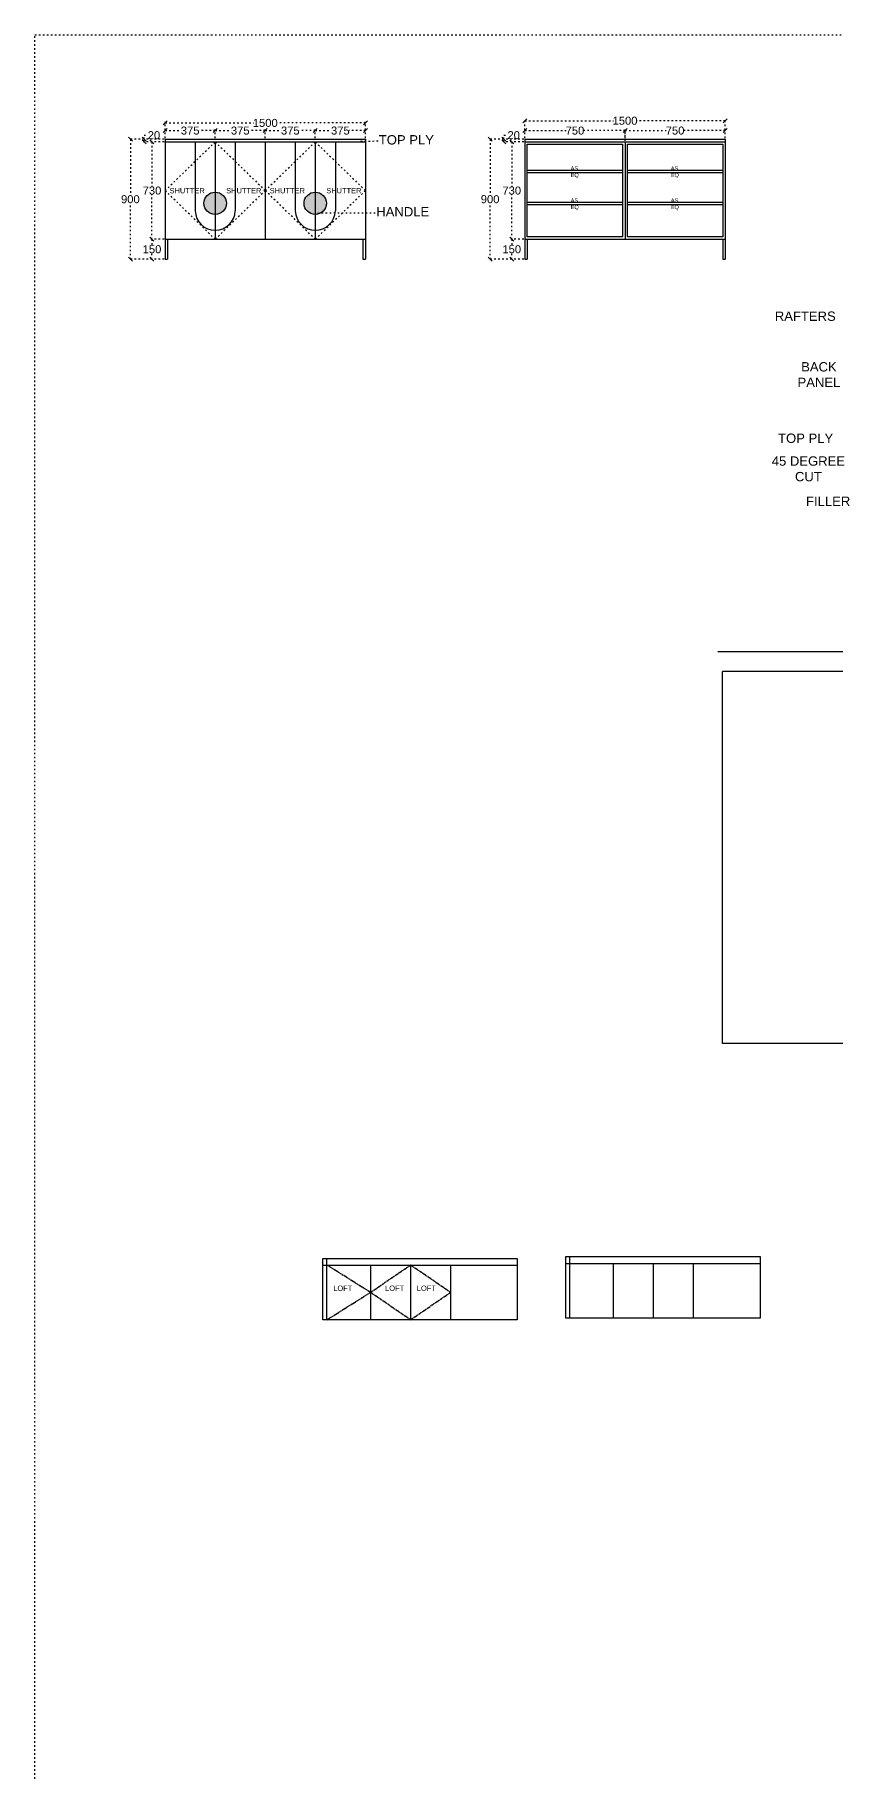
# Model space of a CAD drawing. Header units: millimetres. Extents: x 220712 to 1505573, y -354410 to 241923.
# Drawn here: x 308580 to 314576, y 84999 to 98031 of the extents above; entities that cross this region are included whole.
import ezdxf

# ---------------------------------------------------------------- set-up
doc = ezdxf.new("R2010")
doc.units = ezdxf.units.MM
doc.header["$MEASUREMENT"] = 0
doc.linetypes.add('ACAD_ISO02W100', pattern=[15, 12, -3])
doc.linetypes.add('ACAD_ISO03W100', pattern=[30, 12, -18])
doc.layers.add('Walls', color=253, linetype='Continuous')
doc.layers.add('Words', color=7, linetype='Continuous')
doc.styles.get("Standard").update_dxf_attribs({"font": 'arial.ttf'})
doc.dimstyles.new('ISO-25', dxfattribs={"dimtxt": 70, "dimasz": 15, "dimexe": 1.25, "dimexo": 0.625, "dimtad": 1, "dimdec": 0, "dimtxsty": 'Standard', "dimblk": 'ARCHTICK', "dimcen": 0, "dimdle": 11, "dimclrd": 1, "dimclre": 1, "dimclrt": 1, "dimadec": 0, "dimazin": 0, "dimtfac": 1, "dimtdec": 0, "dimtmove": 0, "dimatfit": 3, "dimfxl": 1, "dimarcsym": 0})
doc.dimstyles.get("Standard").update_dxf_attribs({"dimtxt": 60, "dimasz": 30, "dimexe": 7.75, "dimexo": 8.13, "dimgap": 0.63, "dimtad": 0, "dimtih": 1, "dimtoh": 1, "dimdec": 0, "dimzin": 0, "dimtxsty": 'Standard', "dimblk": 'OBLIQUE', "dimcen": 2.25, "dimclrd": 1, "dimclre": 1, "dimclrt": 1, "dimadec": 0, "dimazin": 0, "dimtfac": 1, "dimtdec": 0, "dimtofl": 0, "dimtmove": 0, "dimatfit": 3, "dimfxl": 1, "dimtolj": 1, "dimtzin": 0, "dimlwd": 30, "dimarcsym": 0})

# ---------------------------------------------------------------- blocks, each defined once
blk = doc.blocks.new('_Oblique')
at = {"color": 0, "linetype": 'ByBlock', "lineweight": -2}
blk.add_line((-0.5, -0.5), (0.5, 0.5), dxfattribs=at)
blk = doc.blocks.new('*D2434')
at = {"layer": 'Defpoints', "color": 0, "linetype": 'ACAD_ISO03W100', "lineweight": -2, "transparency": 16777216}
for p in [(311056.5, 97370), (309556.5, 97248), (311056.5, 97248)]:
    blk.add_point(p, dxfattribs=at)
at = {"layer": 'Walls', "color": 1, "linetype": 'ACAD_ISO03W100', "lineweight": -2, "transparency": 16777216}
for p, q in [((309556.5, 97256.13), (309556.5, 97377.75)), ((311056.5, 97256.13), (311056.5, 97377.75))]:
    blk.add_line(p, q, dxfattribs=at)
at = {"layer": 'Walls', "color": 1, "linetype": 'ACAD_ISO03W100', "lineweight": 30, "transparency": 16777216}
for p, q in [((309556.5, 97370), (310219.2056070942, 97370)), ((311056.5, 97370), (310393.7943929058, 97370))]:
    blk.add_line(p, q, dxfattribs=at)
at = {"layer": 'Walls', "color": 1, "linetype": 'ACAD_ISO03W100', "lineweight": 30, "transparency": 16777216, "xscale": 30, "yscale": 30, "zscale": 30, "rotation": 180}
blk.add_blockref('_Oblique', (309556.5, 97370), dxfattribs=at)
at = {"layer": 'Walls', "color": 1, "linetype": 'ACAD_ISO03W100', "lineweight": 30, "transparency": 16777216, "xscale": 30, "yscale": 30, "zscale": 30}
blk.add_blockref('_Oblique', (311056.5, 97370), dxfattribs=at)
at = {"layer": 'Walls', "color": 1, "linetype": 'ACAD_ISO03W100', "lineweight": -2, "transparency": 16777216, "insert": (310306.5, 97370), "char_height": 60, "attachment_point": 5}
blk.add_mtext('\\A1;1500', dxfattribs=at)
blk = doc.blocks.new('*D2435')
at = {"layer": 'Defpoints', "color": 0, "linetype": 'ACAD_ISO03W100', "lineweight": -2, "transparency": 16777216}
for p in [(309556.5, 97312.5), (309556.5, 97248), (309931.5, 97248)]:
    blk.add_point(p, dxfattribs=at)
at = {"layer": 'Walls', "color": 1, "linetype": 'ACAD_ISO03W100', "lineweight": -2, "transparency": 16777216}
for p, q in [((309556.5, 97256.13), (309556.5, 97320.25)), ((309931.5, 97256.13), (309931.5, 97320.25))]:
    blk.add_line(p, q, dxfattribs=at)
at = {"layer": 'Walls', "color": 1, "linetype": 'ACAD_ISO03W100', "lineweight": 30, "transparency": 16777216}
for p, q in [((309556.5, 97312.5), (309676.8829604366, 97312.5)), ((309931.5, 97312.5), (309811.1170395634, 97312.5))]:
    blk.add_line(p, q, dxfattribs=at)
at = {"layer": 'Walls', "color": 1, "linetype": 'ACAD_ISO03W100', "lineweight": 30, "transparency": 16777216, "xscale": 30, "yscale": 30, "zscale": 30, "rotation": 180}
blk.add_blockref('_Oblique', (309556.5, 97312.5), dxfattribs=at)
at = {"layer": 'Walls', "color": 1, "linetype": 'ACAD_ISO03W100', "lineweight": 30, "transparency": 16777216, "xscale": 30, "yscale": 30, "zscale": 30}
blk.add_blockref('_Oblique', (309931.5, 97312.5), dxfattribs=at)
at = {"layer": 'Walls', "color": 1, "linetype": 'ACAD_ISO03W100', "lineweight": -2, "transparency": 16777216, "insert": (309744, 97312.5), "char_height": 60, "attachment_point": 5}
blk.add_mtext('\\A1;375', dxfattribs=at)
blk = doc.blocks.new('*D2436')
at = {"layer": 'Defpoints', "color": 0, "linetype": 'ACAD_ISO03W100', "lineweight": -2, "transparency": 16777216}
for p in [(309931.5, 97248), (310306.5, 97312.5), (310306.5, 97248)]:
    blk.add_point(p, dxfattribs=at)
at = {"layer": 'Walls', "color": 1, "linetype": 'ACAD_ISO03W100', "lineweight": -2, "transparency": 16777216}
for p, q in [((309931.5, 97256.13), (309931.5, 97320.25)), ((310306.5, 97256.13), (310306.5, 97320.25))]:
    blk.add_line(p, q, dxfattribs=at)
at = {"layer": 'Walls', "color": 1, "linetype": 'ACAD_ISO03W100', "lineweight": 30, "transparency": 16777216}
for p, q in [((309931.5, 97312.5), (310051.8829604366, 97312.5)), ((310306.5, 97312.5), (310186.1170395634, 97312.5))]:
    blk.add_line(p, q, dxfattribs=at)
at = {"layer": 'Walls', "color": 1, "linetype": 'ACAD_ISO03W100', "lineweight": 30, "transparency": 16777216, "xscale": 30, "yscale": 30, "zscale": 30, "rotation": 180}
blk.add_blockref('_Oblique', (309931.5, 97312.5), dxfattribs=at)
at = {"layer": 'Walls', "color": 1, "linetype": 'ACAD_ISO03W100', "lineweight": 30, "transparency": 16777216, "xscale": 30, "yscale": 30, "zscale": 30}
blk.add_blockref('_Oblique', (310306.5, 97312.5), dxfattribs=at)
at = {"layer": 'Walls', "color": 1, "linetype": 'ACAD_ISO03W100', "lineweight": -2, "transparency": 16777216, "insert": (310119, 97312.5), "char_height": 60, "attachment_point": 5}
blk.add_mtext('\\A1;375', dxfattribs=at)
blk = doc.blocks.new('*D2437')
at = {"layer": 'Defpoints', "color": 0, "linetype": 'ACAD_ISO03W100', "lineweight": -2, "transparency": 16777216}
for p in [(310306.5, 97248), (310681.5, 97312.5), (310681.5, 97248)]:
    blk.add_point(p, dxfattribs=at)
at = {"layer": 'Walls', "color": 1, "linetype": 'ACAD_ISO03W100', "lineweight": -2, "transparency": 16777216}
for p, q in [((310306.5, 97256.13), (310306.5, 97320.25)), ((310681.5, 97256.13), (310681.5, 97320.25))]:
    blk.add_line(p, q, dxfattribs=at)
at = {"layer": 'Walls', "color": 1, "linetype": 'ACAD_ISO03W100', "lineweight": 30, "transparency": 16777216}
for p, q in [((310306.5, 97312.5), (310426.8829604366, 97312.5)), ((310681.5, 97312.5), (310561.1170395634, 97312.5))]:
    blk.add_line(p, q, dxfattribs=at)
at = {"layer": 'Walls', "color": 1, "linetype": 'ACAD_ISO03W100', "lineweight": 30, "transparency": 16777216, "xscale": 30, "yscale": 30, "zscale": 30, "rotation": 180}
blk.add_blockref('_Oblique', (310306.5, 97312.5), dxfattribs=at)
at = {"layer": 'Walls', "color": 1, "linetype": 'ACAD_ISO03W100', "lineweight": 30, "transparency": 16777216, "xscale": 30, "yscale": 30, "zscale": 30}
blk.add_blockref('_Oblique', (310681.5, 97312.5), dxfattribs=at)
at = {"layer": 'Walls', "color": 1, "linetype": 'ACAD_ISO03W100', "lineweight": -2, "transparency": 16777216, "insert": (310494, 97312.5), "char_height": 60, "attachment_point": 5}
blk.add_mtext('\\A1;375', dxfattribs=at)
blk = doc.blocks.new('*D2438')
at = {"layer": 'Defpoints', "color": 0, "linetype": 'ACAD_ISO03W100', "lineweight": -2, "transparency": 16777216}
for p in [(310681.5, 97248), (311056.5, 97312.5), (311056.5, 97248)]:
    blk.add_point(p, dxfattribs=at)
at = {"layer": 'Walls', "color": 1, "linetype": 'ACAD_ISO03W100', "lineweight": -2, "transparency": 16777216}
for p, q in [((310681.5, 97256.13), (310681.5, 97320.25)), ((311056.5, 97256.13), (311056.5, 97320.25))]:
    blk.add_line(p, q, dxfattribs=at)
at = {"layer": 'Walls', "color": 1, "linetype": 'ACAD_ISO03W100', "lineweight": 30, "transparency": 16777216}
for p, q in [((310681.5, 97312.5), (310801.8829604366, 97312.5)), ((311056.5, 97312.5), (310936.1170395634, 97312.5))]:
    blk.add_line(p, q, dxfattribs=at)
at = {"layer": 'Walls', "color": 1, "linetype": 'ACAD_ISO03W100', "lineweight": 30, "transparency": 16777216, "xscale": 30, "yscale": 30, "zscale": 30, "rotation": 180}
blk.add_blockref('_Oblique', (310681.5, 97312.5), dxfattribs=at)
at = {"layer": 'Walls', "color": 1, "linetype": 'ACAD_ISO03W100', "lineweight": 30, "transparency": 16777216, "xscale": 30, "yscale": 30, "zscale": 30}
blk.add_blockref('_Oblique', (311056.5, 97312.5), dxfattribs=at)
at = {"layer": 'Walls', "color": 1, "linetype": 'ACAD_ISO03W100', "lineweight": -2, "transparency": 16777216, "insert": (310869, 97312.5), "char_height": 60, "attachment_point": 5}
blk.add_mtext('\\A1;375', dxfattribs=at)
blk = doc.blocks.new('*D2439')
at = {"layer": 'Defpoints', "color": 0, "linetype": 'ACAD_ISO03W100', "lineweight": -2, "transparency": 16777216}
for p in [(309458.0000000002, 96498.00000000003), (309556.5000000001, 96498.00000000003), (309556.5000000001, 96348.00000000003)]:
    blk.add_point(p, dxfattribs=at)
at = {"layer": 'Walls', "color": 1, "linetype": 'ACAD_ISO03W100', "lineweight": -2, "transparency": 16777216}
for p, q in [((309548.3700000001, 96498.00000000003), (309450.2500000002, 96498.00000000003)), ((309548.3700000001, 96348.00000000003), (309450.2500000002, 96348.00000000003))]:
    blk.add_line(p, q, dxfattribs=at)
at = {"layer": 'Walls', "color": 1, "linetype": 'ACAD_ISO03W100', "lineweight": 30, "transparency": 16777216}
for p, q in [((309458.0000000002, 96498.00000000003), (309458.0000000002, 96454.26437926333)), ((309458.0000000002, 96348.00000000003), (309458.0000000002, 96391.73562073673))]:
    blk.add_line(p, q, dxfattribs=at)
at = {"layer": 'Walls', "color": 1, "linetype": 'ACAD_ISO03W100', "lineweight": 30, "transparency": 16777216, "xscale": 30, "yscale": 30, "zscale": 30}
for p, rotation in [((309458.0000000002, 96498.00000000003), 90), ((309458.0000000002, 96348.00000000003), 270)]:
    blk.add_blockref('_Oblique', p, dxfattribs=dict(at, rotation=rotation))
at = {"layer": 'Walls', "color": 1, "linetype": 'ACAD_ISO03W100', "lineweight": -2, "transparency": 16777216, "insert": (309458.0000000002, 96422.99999999993), "char_height": 60, "attachment_point": 5}
blk.add_mtext('\\A1;150', dxfattribs=at)
blk = doc.blocks.new('*D2440')
at = {"layer": 'Defpoints', "color": 0, "linetype": 'ACAD_ISO03W100', "lineweight": -2, "transparency": 16777216}
for p in [(309458.0000000005, 97228.00000000003), (309556.5000000001, 97228.00000000003), (309556.5000000001, 96498.00000000003)]:
    blk.add_point(p, dxfattribs=at)
at = {"layer": 'Walls', "color": 1, "linetype": 'ACAD_ISO03W100', "lineweight": -2, "transparency": 16777216}
for p, q in [((309548.3700000001, 97228.00000000003), (309450.2500000005, 97228.00000000003)), ((309548.3700000001, 96498.00000000003), (309450.2500000005, 96498.00000000003))]:
    blk.add_line(p, q, dxfattribs=at)
at = {"layer": 'Walls', "color": 1, "linetype": 'ACAD_ISO03W100', "lineweight": 30, "transparency": 16777216}
for p, q in [((309458.0000000005, 97228.00000000003), (309458.0000000005, 96894.28484311054)), ((309458.0000000005, 96498.00000000003), (309458.0000000005, 96831.71515688952))]:
    blk.add_line(p, q, dxfattribs=at)
at = {"layer": 'Walls', "color": 1, "linetype": 'ACAD_ISO03W100', "lineweight": 30, "transparency": 16777216, "xscale": 30, "yscale": 30, "zscale": 30}
for p, rotation in [((309458.0000000005, 97228.00000000003), 90), ((309458.0000000005, 96498.00000000003), 270)]:
    blk.add_blockref('_Oblique', p, dxfattribs=dict(at, rotation=rotation))
at = {"layer": 'Walls', "color": 1, "linetype": 'ACAD_ISO03W100', "lineweight": -2, "transparency": 16777216, "insert": (309458.0000000004, 96862.99999999993), "char_height": 60, "attachment_point": 5}
blk.add_mtext('\\A1;730', dxfattribs=at)
blk = doc.blocks.new('*D2441')
at = {"layer": 'Defpoints', "color": 0, "linetype": 'ACAD_ISO03W100', "lineweight": -2, "transparency": 16777216}
for p in [(309398.5000000001, 97248.00000000003), (309556.5000000001, 97248.00000000003), (309556.5000000001, 97228.00000000003)]:
    blk.add_point(p, dxfattribs=at)
at = {"layer": 'Walls', "color": 1, "linetype": 'ACAD_ISO03W100', "lineweight": -2, "transparency": 16777216}
for p, q in [((309548.3700000001, 97248.00000000003), (309390.7500000001, 97248.00000000003)), ((309548.3700000001, 97228.00000000003), (309390.7500000001, 97228.00000000003))]:
    blk.add_line(p, q, dxfattribs=at)
at = {"layer": 'Walls', "color": 1, "linetype": 'ACAD_ISO03W100', "lineweight": 30, "transparency": 16777216}
for p, q in [((309398.5000000001, 97248.00000000003), (309398.5000000001, 97278.00000000003)), ((309398.5000000001, 97278.00000000003), (309428.5000000001, 97278.00000000003)), ((309398.5000000001, 97228.00000000003), (309398.5000000001, 97248.00000000003))]:
    blk.add_line(p, q, dxfattribs=at)
at = {"layer": 'Walls', "color": 1, "linetype": 'ACAD_ISO03W100', "lineweight": 30, "transparency": 16777216, "xscale": 30, "yscale": 30, "zscale": 30}
for p, rotation in [((309398.5000000001, 97248.00000000003), 90), ((309398.5000000001, 97228.00000000003), 270)]:
    blk.add_blockref('_Oblique', p, dxfattribs=dict(at, rotation=rotation))
at = {"layer": 'Walls', "color": 1, "linetype": 'ACAD_ISO03W100', "lineweight": -2, "transparency": 16777216, "insert": (309472.513356071, 97277.99999999993), "char_height": 60, "attachment_point": 5}
blk.add_mtext('\\A1;20', dxfattribs=at)
blk = doc.blocks.new('*D2442')
at = {"layer": 'Defpoints', "color": 0, "linetype": 'ACAD_ISO03W100', "lineweight": -2, "transparency": 16777216}
for p in [(309556.5000000001, 97248.00000000003), (309296.0000000001, 96348.00000000003), (309556.5000000001, 96348.00000000003)]:
    blk.add_point(p, dxfattribs=at)
at = {"layer": 'Walls', "color": 1, "linetype": 'ACAD_ISO03W100', "lineweight": -2, "transparency": 16777216}
for p, q in [((309548.3700000001, 97248.00000000003), (309288.2500000001, 97248.00000000003)), ((309548.3700000001, 96348.00000000003), (309288.2500000001, 96348.00000000003))]:
    blk.add_line(p, q, dxfattribs=at)
at = {"layer": 'Walls', "color": 1, "linetype": 'ACAD_ISO03W100', "lineweight": 30, "transparency": 16777216}
for p, q in [((309296.0000000001, 97248.00000000003), (309296.0000000001, 96829.26437926333)), ((309296.0000000001, 96348.00000000003), (309296.0000000001, 96766.73562073673))]:
    blk.add_line(p, q, dxfattribs=at)
at = {"layer": 'Walls', "color": 1, "linetype": 'ACAD_ISO03W100', "lineweight": 30, "transparency": 16777216, "xscale": 30, "yscale": 30, "zscale": 30}
for p, rotation in [((309296.0000000001, 97248.00000000003), 90), ((309296.0000000001, 96348.00000000003), 270)]:
    blk.add_blockref('_Oblique', p, dxfattribs=dict(at, rotation=rotation))
at = {"layer": 'Walls', "color": 1, "linetype": 'ACAD_ISO03W100', "lineweight": -2, "transparency": 16777216, "insert": (309296.0000000001, 96797.99999999993), "char_height": 60, "attachment_point": 5}
blk.add_mtext('\\A1;900', dxfattribs=at)
blk = doc.blocks.new('_ArchTick')
at = {"color": 0, "linetype": 'ByBlock', "const_width": 0.15}
blk.add_lwpolyline([(-0.5, -0.5), (0.5, 0.5)], dxfattribs=at)
blk = doc.blocks.new('*D2446')
at = {"layer": 'Defpoints', "color": 0, "linetype": 'ACAD_ISO03W100', "lineweight": -2, "transparency": 16777216}
for p in [(313751.5, 97386.5), (312251.5, 97248), (313751.5, 97248)]:
    blk.add_point(p, dxfattribs=at)
at = {"layer": 'Walls', "color": 1, "linetype": 'ACAD_ISO03W100', "lineweight": -2, "transparency": 16777216}
for p, q in [((312251.5, 97256.13), (312251.5, 97394.25)), ((313751.5, 97256.13), (313751.5, 97394.25))]:
    blk.add_line(p, q, dxfattribs=at)
at = {"layer": 'Walls', "color": 1, "linetype": 'ACAD_ISO03W100', "lineweight": 30, "transparency": 16777216}
for p, q in [((312251.5, 97386.5), (312914.2056070942, 97386.5)), ((313751.5, 97386.5), (313088.7943929058, 97386.5))]:
    blk.add_line(p, q, dxfattribs=at)
at = {"layer": 'Walls', "color": 1, "linetype": 'ACAD_ISO03W100', "lineweight": 30, "transparency": 16777216, "xscale": 30, "yscale": 30, "zscale": 30, "rotation": 180}
blk.add_blockref('_Oblique', (312251.5, 97386.5), dxfattribs=at)
at = {"layer": 'Walls', "color": 1, "linetype": 'ACAD_ISO03W100', "lineweight": 30, "transparency": 16777216, "xscale": 30, "yscale": 30, "zscale": 30}
blk.add_blockref('_Oblique', (313751.5, 97386.5), dxfattribs=at)
at = {"layer": 'Walls', "color": 1, "linetype": 'ACAD_ISO03W100', "lineweight": -2, "transparency": 16777216, "insert": (313001.5, 97386.5), "char_height": 60, "attachment_point": 5}
blk.add_mtext('\\A1;1500', dxfattribs=at)
blk = doc.blocks.new('*D2447')
at = {"layer": 'Defpoints', "color": 0, "linetype": 'ACAD_ISO03W100', "lineweight": -2, "transparency": 16777216}
for p in [(312251.5, 97312.5), (312251.5, 97248), (313001.5, 97228)]:
    blk.add_point(p, dxfattribs=at)
at = {"layer": 'Walls', "color": 1, "linetype": 'ACAD_ISO03W100', "lineweight": -2, "transparency": 16777216}
for p, q in [((312251.5, 97256.13), (312251.5, 97320.25)), ((313001.5, 97236.13), (313001.5, 97320.25))]:
    blk.add_line(p, q, dxfattribs=at)
at = {"layer": 'Walls', "color": 1, "linetype": 'ACAD_ISO03W100', "lineweight": 30, "transparency": 16777216}
for p, q in [((312251.5, 97312.5), (312559.9354843111, 97312.5)), ((313001.5, 97312.5), (312693.0645156889, 97312.5))]:
    blk.add_line(p, q, dxfattribs=at)
at = {"layer": 'Walls', "color": 1, "linetype": 'ACAD_ISO03W100', "lineweight": 30, "transparency": 16777216, "xscale": 30, "yscale": 30, "zscale": 30, "rotation": 180}
blk.add_blockref('_Oblique', (312251.5, 97312.5), dxfattribs=at)
at = {"layer": 'Walls', "color": 1, "linetype": 'ACAD_ISO03W100', "lineweight": 30, "transparency": 16777216, "xscale": 30, "yscale": 30, "zscale": 30}
blk.add_blockref('_Oblique', (313001.5, 97312.5), dxfattribs=at)
at = {"layer": 'Walls', "color": 1, "linetype": 'ACAD_ISO03W100', "lineweight": -2, "transparency": 16777216, "insert": (312626.5, 97312.5), "char_height": 60, "attachment_point": 5}
blk.add_mtext('\\A1;750', dxfattribs=at)
blk = doc.blocks.new('*D2443')
at = {"layer": 'Defpoints', "color": 0, "linetype": 'ACAD_ISO03W100', "lineweight": -2, "transparency": 16777216}
for p in [(313001.5, 97248), (313751.5, 97312.5), (313751.5, 97248)]:
    blk.add_point(p, dxfattribs=at)
at = {"layer": 'Walls', "color": 1, "linetype": 'ACAD_ISO03W100', "lineweight": -2, "transparency": 16777216}
for p, q in [((313001.5, 97256.13), (313001.5, 97320.25)), ((313751.5, 97256.13), (313751.5, 97320.25))]:
    blk.add_line(p, q, dxfattribs=at)
at = {"layer": 'Walls', "color": 1, "linetype": 'ACAD_ISO03W100', "lineweight": 30, "transparency": 16777216}
for p, q in [((313001.5, 97312.5), (313309.9354843111, 97312.5)), ((313751.5, 97312.5), (313443.0645156889, 97312.5))]:
    blk.add_line(p, q, dxfattribs=at)
at = {"layer": 'Walls', "color": 1, "linetype": 'ACAD_ISO03W100', "lineweight": 30, "transparency": 16777216, "xscale": 30, "yscale": 30, "zscale": 30, "rotation": 180}
blk.add_blockref('_Oblique', (313001.5, 97312.5), dxfattribs=at)
at = {"layer": 'Walls', "color": 1, "linetype": 'ACAD_ISO03W100', "lineweight": 30, "transparency": 16777216, "xscale": 30, "yscale": 30, "zscale": 30}
blk.add_blockref('_Oblique', (313751.5, 97312.5), dxfattribs=at)
at = {"layer": 'Walls', "color": 1, "linetype": 'ACAD_ISO03W100', "lineweight": -2, "transparency": 16777216, "insert": (313376.5, 97312.5), "char_height": 60, "attachment_point": 5}
blk.add_mtext('\\A1;750', dxfattribs=at)
blk = doc.blocks.new('*D2448')
at = {"layer": 'Defpoints', "color": 0, "linetype": 'ACAD_ISO03W100', "lineweight": -2, "transparency": 16777216}
for p in [(312153.0000000003, 96498.00000000003), (312251.5000000001, 96498.00000000003), (312251.5000000001, 96348.00000000003)]:
    blk.add_point(p, dxfattribs=at)
at = {"layer": 'Walls', "color": 1, "linetype": 'ACAD_ISO03W100', "lineweight": -2, "transparency": 16777216}
for p, q in [((312243.3700000001, 96498.00000000003), (312145.2500000003, 96498.00000000003)), ((312243.3700000001, 96348.00000000003), (312145.2500000003, 96348.00000000003))]:
    blk.add_line(p, q, dxfattribs=at)
at = {"layer": 'Walls', "color": 1, "linetype": 'ACAD_ISO03W100', "lineweight": 30, "transparency": 16777216}
for p, q in [((312153.0000000003, 96498.00000000003), (312153.0000000003, 96454.26437926333)), ((312153.0000000003, 96348.00000000003), (312153.0000000003, 96391.73562073673))]:
    blk.add_line(p, q, dxfattribs=at)
at = {"layer": 'Walls', "color": 1, "linetype": 'ACAD_ISO03W100', "lineweight": 30, "transparency": 16777216, "xscale": 30, "yscale": 30, "zscale": 30}
for p, rotation in [((312153.0000000003, 96498.00000000003), 90), ((312153.0000000003, 96348.00000000003), 270)]:
    blk.add_blockref('_Oblique', p, dxfattribs=dict(at, rotation=rotation))
at = {"layer": 'Walls', "color": 1, "linetype": 'ACAD_ISO03W100', "lineweight": -2, "transparency": 16777216, "insert": (312153.0000000003, 96422.99999999993), "char_height": 60, "attachment_point": 5}
blk.add_mtext('\\A1;150', dxfattribs=at)
blk = doc.blocks.new('*D2449')
at = {"layer": 'Defpoints', "color": 0, "linetype": 'ACAD_ISO03W100', "lineweight": -2, "transparency": 16777216}
for p in [(312153.0000000006, 97228.00000000003), (312251.5000000001, 97228.00000000003), (312251.5000000001, 96498.00000000003)]:
    blk.add_point(p, dxfattribs=at)
at = {"layer": 'Walls', "color": 1, "linetype": 'ACAD_ISO03W100', "lineweight": -2, "transparency": 16777216}
for p, q in [((312243.3700000001, 97228.00000000003), (312145.2500000006, 97228.00000000003)), ((312243.3700000001, 96498.00000000003), (312145.2500000006, 96498.00000000003))]:
    blk.add_line(p, q, dxfattribs=at)
at = {"layer": 'Walls', "color": 1, "linetype": 'ACAD_ISO03W100', "lineweight": 30, "transparency": 16777216}
for p, q in [((312153.0000000006, 97228.00000000003), (312153.0000000006, 96894.28484311054)), ((312153.0000000006, 96498.00000000003), (312153.0000000006, 96831.71515688952))]:
    blk.add_line(p, q, dxfattribs=at)
at = {"layer": 'Walls', "color": 1, "linetype": 'ACAD_ISO03W100', "lineweight": 30, "transparency": 16777216, "xscale": 30, "yscale": 30, "zscale": 30}
for p, rotation in [((312153.0000000006, 97228.00000000003), 90), ((312153.0000000006, 96498.00000000003), 270)]:
    blk.add_blockref('_Oblique', p, dxfattribs=dict(at, rotation=rotation))
at = {"layer": 'Walls', "color": 1, "linetype": 'ACAD_ISO03W100', "lineweight": -2, "transparency": 16777216, "insert": (312153.0000000005, 96862.99999999993), "char_height": 60, "attachment_point": 5}
blk.add_mtext('\\A1;730', dxfattribs=at)
blk = doc.blocks.new('*D2444')
at = {"layer": 'Defpoints', "color": 0, "linetype": 'ACAD_ISO03W100', "lineweight": -2, "transparency": 16777216}
for p in [(312093.5000000003, 97248.00000000003), (312251.5000000001, 97248.00000000003), (312251.5000000001, 97228.00000000003)]:
    blk.add_point(p, dxfattribs=at)
at = {"layer": 'Walls', "color": 1, "linetype": 'ACAD_ISO03W100', "lineweight": -2, "transparency": 16777216}
for p, q in [((312243.3700000001, 97248.00000000003), (312085.7500000003, 97248.00000000003)), ((312243.3700000001, 97228.00000000003), (312085.7500000003, 97228.00000000003))]:
    blk.add_line(p, q, dxfattribs=at)
at = {"layer": 'Walls', "color": 1, "linetype": 'ACAD_ISO03W100', "lineweight": 30, "transparency": 16777216}
for p, q in [((312093.5000000003, 97248.00000000003), (312093.5000000003, 97278.00000000003)), ((312093.5000000003, 97278.00000000003), (312123.5000000003, 97278.00000000003)), ((312093.5000000003, 97228.00000000003), (312093.5000000003, 97248.00000000003))]:
    blk.add_line(p, q, dxfattribs=at)
at = {"layer": 'Walls', "color": 1, "linetype": 'ACAD_ISO03W100', "lineweight": 30, "transparency": 16777216, "xscale": 30, "yscale": 30, "zscale": 30}
for p, rotation in [((312093.5000000003, 97248.00000000003), 90), ((312093.5000000003, 97228.00000000003), 270)]:
    blk.add_blockref('_Oblique', p, dxfattribs=dict(at, rotation=rotation))
at = {"layer": 'Walls', "color": 1, "linetype": 'ACAD_ISO03W100', "lineweight": -2, "transparency": 16777216, "insert": (312167.5133560713, 97277.99999999993), "char_height": 60, "attachment_point": 5}
blk.add_mtext('\\A1;20', dxfattribs=at)
blk = doc.blocks.new('*D2445')
at = {"layer": 'Defpoints', "color": 0, "linetype": 'ACAD_ISO03W100', "lineweight": -2, "transparency": 16777216}
for p in [(312251.5000000001, 97248.00000000003), (311991.0000000003, 96348.00000000003), (312251.5000000001, 96348.00000000003)]:
    blk.add_point(p, dxfattribs=at)
at = {"layer": 'Walls', "color": 1, "linetype": 'ACAD_ISO03W100', "lineweight": -2, "transparency": 16777216}
for p, q in [((312243.3700000001, 97248.00000000003), (311983.2500000003, 97248.00000000003)), ((312243.3700000001, 96348.00000000003), (311983.2500000003, 96348.00000000003))]:
    blk.add_line(p, q, dxfattribs=at)
at = {"layer": 'Walls', "color": 1, "linetype": 'ACAD_ISO03W100', "lineweight": 30, "transparency": 16777216}
for p, q in [((311991.0000000003, 97248.00000000003), (311991.0000000003, 96829.26437926333)), ((311991.0000000003, 96348.00000000003), (311991.0000000003, 96766.73562073673))]:
    blk.add_line(p, q, dxfattribs=at)
at = {"layer": 'Walls', "color": 1, "linetype": 'ACAD_ISO03W100', "lineweight": 30, "transparency": 16777216, "xscale": 30, "yscale": 30, "zscale": 30}
for p, rotation in [((311991.0000000003, 97248.00000000003), 90), ((311991.0000000003, 96348.00000000003), 270)]:
    blk.add_blockref('_Oblique', p, dxfattribs=dict(at, rotation=rotation))
at = {"layer": 'Walls', "color": 1, "linetype": 'ACAD_ISO03W100', "lineweight": -2, "transparency": 16777216, "insert": (311991.0000000003, 96797.99999999993), "char_height": 60, "attachment_point": 5}
blk.add_mtext('\\A1;900', dxfattribs=at)

msp = doc.modelspace()

# ---------------------------------------------------------------- hatches: boundary and pattern name
at = {"layer": 'Walls', "linetype": 'ACAD_ISO03W100', "lineweight": -2, "true_color": 0x000000}
h = msp.add_hatch(color=18, dxfattribs=at)
h.dxf.hatch_style = 1
h.paths.add_polyline_path([(309931.5, 96851.5, 0.4142135623730951), (309847.5, 96767.5, 0.4142135623730951), (309931.5, 96683.5)])
h.paths.add_polyline_path([(309931.5, 96851.5), (309931.5, 96683.5, 0.4142135623730951), (310015.5, 96767.5, 0.4142135623730951)])
h.paths.add_polyline_path([(310681.5, 96851.49936795412, 0.4149146758363836), (310597.2989749542, 96767.49960849654, 0.4149146758363836), (310681.5, 96683.49984903896)])
h.paths.add_polyline_path([(310681.5, 96851.49936795412), (310681.5, 96683.49984903896, 0.4135127963230441), (310765.2989749542, 96767.49960849654, 0.4135127963230441)])

# ---------------------------------------------------------------- linework, layer by layer
at = {"layer": 'Walls', "color": 18, "lineweight": -2, "true_color": 0x000000}
for p, q in [((309556.5, 97248), (311056.5, 97248)), ((309556.5, 97248), (309556.5, 96348)), ((309556.5, 97228), (311056.5, 97228)), ((309781.5, 97228), (309781.5, 96710.50000000015)), ((309931.5, 97228), (309931.5, 96498)), ((310081.5, 97228), (310081.5, 96710.5)), ((310306.5, 97228), (310306.5, 96498)), ((310531.5, 97228), (310531.5, 96710.50000000012)), ((310681.5, 97228), (310681.5, 96498)), ((310831.5000000001, 97228), (310831.5, 96710.50000000339)), ((311056.5, 97248), (311056.5, 96348)), ((312251.5, 97248), (313751.5, 97248)), ((312251.5, 97248), (312251.5, 96348)), ((312251.5, 97228), (313751.5, 97228)), ((313001.5, 97228), (313001.5, 96498)), ((313751.5, 97248), (313751.5, 96348)), ((312269.5, 97210), (312983.5, 97210)), ((312269.5, 96516), (312269.5, 97210)), ((312983.5, 97210), (312983.5, 96516)), ((312983.5, 97014), (312269.5, 97014)), ((312983.5, 96996), (312269.5, 96996)), ((313733.5, 97014), (313019.5, 97014)), ((313733.5, 96996), (313019.5, 96996)), ((312983.5, 96774), (312269.5, 96774)), ((312983.5, 96756), (312269.5, 96756)), ((313733.5, 96774), (313019.5, 96774)), ((313733.5, 96756), (313019.5, 96756)), ((309556.5, 96498), (311056.5, 96498)), ((309574.5, 96498), (309574.5, 96348)), ((311038.5, 96498), (311038.5, 96348)), ((312251.5, 96498), (313751.5, 96498)), ((312983.5, 96516), (312269.5, 96516)), ((312269.5, 96498), (312269.5, 96348)), ((313733.5, 96498), (313733.5, 96348)), ((309556.5, 96348), (309574.5, 96348)), ((311038.5, 96348), (311056.5, 96348)), ((312251.5, 96348), (312269.5, 96348)), ((313733.5, 96348), (313751.5, 96348)), ((313696.5, 93407.5), (315955.5, 93407.5)), ((314755.5, 93257.5), (313732, 93257.5)), ((313732, 90470.5), (313732, 93257.5)), ((315955.5, 90470.5), (313732, 90470.5))]:
    msp.add_line(p, q, dxfattribs=at)
at = {"layer": 'Walls', "color": 177, "lineweight": -2, "true_color": 0x293189}
for p, q in [((310738.5, 88858.5), (312194.5, 88858.5)), ((310738.5, 88398.5), (310738.5, 88858.5)), ((310738.5, 88808.5), (312194.5, 88808.5)), ((310768.5, 88398.5), (310768.5, 88858.5)), ((311094.5, 88808.5), (311094.5, 88398.5)), ((311394.5, 88808.5), (311394.5, 88398.5)), ((311694.5, 88808.5), (311694.5, 88398.5)), ((312194.5, 88858.5), (312194.5, 88398.5)), ((312557, 88871.5), (314013, 88871.5)), ((312557, 88411.5), (312557, 88871.5)), ((312557, 88821.5), (314013, 88821.5)), ((312587, 88411.5), (312587, 88871.5)), ((312913, 88821.5), (312913, 88411.5)), ((313213, 88821.5), (313213, 88411.5)), ((313513, 88821.5), (313513, 88411.5)), ((314013, 88871.5), (314013, 88411.5)), ((312194.5, 88398.5), (310738.5, 88398.5)), ((314013, 88411.5), (312557, 88411.5))]:
    msp.add_line(p, q, dxfattribs=at)
at = {"layer": 'Walls', "color": 0, "linetype": 'ACAD_ISO02W100', "lineweight": -2}
for p, q in [((311094.5, 88603.5), (310768.5, 88808.5)), ((311094.5, 88603.5), (311394.5, 88808.5)), ((311694.5, 88603.5), (311394.5, 88808.5)), ((310768.5, 88398.5), (311094.5, 88603.5)), ((311394.5, 88398.5), (311094.5, 88603.5)), ((311394.5, 88398.5), (311694.5, 88603.5))]:
    msp.add_line(p, q, dxfattribs=at)
at = {"layer": 'Walls', "color": 18, "linetype": 'ACAD_ISO03W100', "lineweight": -2, "true_color": 0x000000}
msp.add_lwpolyline([(308580, 98031), (365544.5, 98031), (365544.5, 71967.5), (308580, 71967.5)], close=True, dxfattribs=at)
at = {"layer": 'Walls', "color": 9, "linetype": 'ACAD_ISO03W100', "lineweight": -2, "true_color": 0xc7c8ca}
for points in [[(309931.5, 97228), (310306.5, 96863), (309931.5, 96498), (309556.5, 96863), (309931.5, 97228)], [(310681.5, 97228), (311056.5, 96863), (310681.5, 96498), (310306.5, 96863), (310681.5, 97228)]]:
    msp.add_lwpolyline(points, dxfattribs=at)
at = {"layer": 'Walls', "color": 18, "lineweight": -2, "true_color": 0x000000}
msp.add_lwpolyline([(313019.5, 97210), (313733.5, 97210), (313733.5, 96516), (313019.5, 96516)], close=True, dxfattribs=at)
for centre in [(309931.5, 96767.5), (310681.2989749542, 96767.49960849654)]:
    msp.add_circle(centre, 84, dxfattribs=at)
for centre, radius, start, end in [((309931.4934319939, 96715.45741071693), 150.0753329576033, 181.8929852546744, 358.2654647626215), ((310681.4999999999, 96715.46394301725), 150.0821132922277, 181.8953948563343, 358.1046051436671)]:
    msp.add_arc(centre, radius, start, end, dxfattribs=at)

# ---------------------------------------------------------------- texts
at = {"char_height": 70, "attachment_point": 1}
for s, width, insert in [('TOP PLY', 1609.978430554627, (311157, 97278.5)), ('HANDLE', 1609.978430554627, (311138, 96739.43519781719)), ('\\pxqc;RAFTERS', 553.5299834640537, (314075, 95956.5)), ('\\pxqc;BACK\\PPANEL', 553.5299834640537, (314177.5, 95576.88744884038)), ('\\pxqc;TOP PLY', 553.5299834640537, (314078, 95041.5)), ('\\pxqc;45 DEGREE CUT', 553.5299834640537, (314098.5, 94870.5)), ('FILLER', 1609.978430554627, (314357.5, 94569.5))]:
    msp.add_mtext_dynamic_manual_height_columns(s, width=width, gutter_width=12.5, heights=[0], dxfattribs=dict(at, insert=insert))
at = {"color": 7, "char_height": 40}
for s, insert, attachment_point in [('SHUTTER', (309589.5, 96882.36425648021), 1), ('SHUTTER', (310014, 96882.36425648021), 1), ('SHUTTER', (310339.5, 96882.36425648021), 1), ('SHUTTER', (310763.5, 96882.36425648021), 1), ('LOFT', (310816, 88654.89154160982), 1), ('LOFT', (311347, 88654.89154160982), 3), ('LOFT', (311442, 88654.89154160982), 1)]:
    msp.add_mtext_dynamic_manual_height_columns(s, width=246.4246118486089, gutter_width=1212.99963498539, heights=[0], dxfattribs=dict(at, insert=insert, attachment_point=attachment_point))
at = {"layer": 'Words', "color": 0, "char_height": 30, "attachment_point": 1}
for insert in [(312594.5, 97044.24999999999), (313344.5, 97044.24999999999), (312594.5, 96804.24999999999), (313344.5, 96804.24999999999)]:
    msp.add_mtext_dynamic_manual_height_columns('AS\\PEQ', width=1178.021692921422, gutter_width=866.3964851795936, heights=[0], dxfattribs=dict(at, insert=insert))

# ---------------------------------------------------------------- dimensions: what is measured, and where the dimension line sits
at = {"layer": 'Walls', "color": 18, "linetype": 'ACAD_ISO03W100', "lineweight": -2, "true_color": 0x000000}
for base, p1, p2, picture, middle in [((311056.5, 97370), (309556.5, 97248), (311056.5, 97248), '*D2434', (310306.5, 97370)), ((309556.5, 97312.5), (309931.5, 97248), (309556.5, 97248), '*D2435', (309744, 97312.5)), ((310306.5, 97312.5), (309931.5, 97248), (310306.5, 97248), '*D2436', (310119, 97312.5)), ((310681.5, 97312.5), (310306.5, 97248), (310681.5, 97248), '*D2437', (310494, 97312.5)), ((311056.5, 97312.5), (310681.5, 97248), (311056.5, 97248), '*D2438', (310869, 97312.5)), ((312251.5, 97312.5), (313001.5, 97228), (312251.5, 97248), '*D2447', (312626.5, 97312.5)), ((313751.5, 97312.5), (313001.5, 97248), (313751.5, 97248), '*D2443', (313376.5, 97312.5))]:
    dim = msp.add_linear_dim(base=base, p1=p1, p2=p2, dimstyle='Standard', dxfattribs=at)
    dim.commit()
    dim.dimension.update_dxf_attribs({"geometry": picture, "text_midpoint": middle})
dim = msp.add_linear_dim(base=(313751.5, 97386.5), p1=(312251.5, 97248), p2=(313751.5, 97248), dimstyle='Standard', dxfattribs=at)
dim.commit()
dim.dimension.update_dxf_attribs({"geometry": '*D2446', "text_midpoint": (313001.5, 97386.5), "dimtype": 160})
for base, p1, p2, picture, middle in [((309296.0000000001, 96348.00000000003), (309556.5, 97248), (309556.5, 96348), '*D2442', (309296.0000000001, 96797.99999999993)), ((309398.5000000001, 97248.00000000003), (309556.5, 97228), (309556.5, 97248), '*D2441', (309472.513356071, 97277.99999999993)), ((309458.0000000005, 97228.00000000003), (309556.5, 96498), (309556.5, 97228), '*D2440', (309458.0000000004, 96862.99999999993)), ((311991.0000000003, 96348.00000000003), (312251.5, 97248), (312251.5, 96348), '*D2445', (311991.0000000003, 96797.99999999993)), ((312093.5000000003, 97248.00000000003), (312251.5, 97228), (312251.5, 97248), '*D2444', (312167.5133560713, 97277.99999999993)), ((312153.0000000006, 97228.00000000003), (312251.5, 96498), (312251.5, 97228), '*D2449', (312153.0000000005, 96862.99999999993)), ((309458.0000000002, 96498.00000000003), (309556.5, 96348), (309556.5, 96498), '*D2439', (309458.0000000002, 96422.99999999993)), ((312153.0000000003, 96498.00000000003), (312251.5, 96348), (312251.5, 96498), '*D2448', (312153.0000000003, 96422.99999999993))]:
    dim = msp.add_linear_dim(base=base, p1=p1, p2=p2, angle=90, dimstyle='Standard', dxfattribs=at)
    dim.commit()
    dim.dimension.update_dxf_attribs({"geometry": picture, "text_midpoint": middle})

# ---------------------------------------------------------------- leaders
at = {"color": 18, "linetype": 'ACAD_ISO03W100', "true_color": 0x000000}
for points in [[(311020.5, 97234), (311156.2500000003, 97235)], [(310699, 96694.93519781719), (311137.2500000003, 96695.93519781719)]]:
    msp.add_leader(points, dimstyle='ISO-25', override={"dimgap": 0.625, "dimtad": 0}, dxfattribs=at)

doc.saveas('drawing.dxf')
